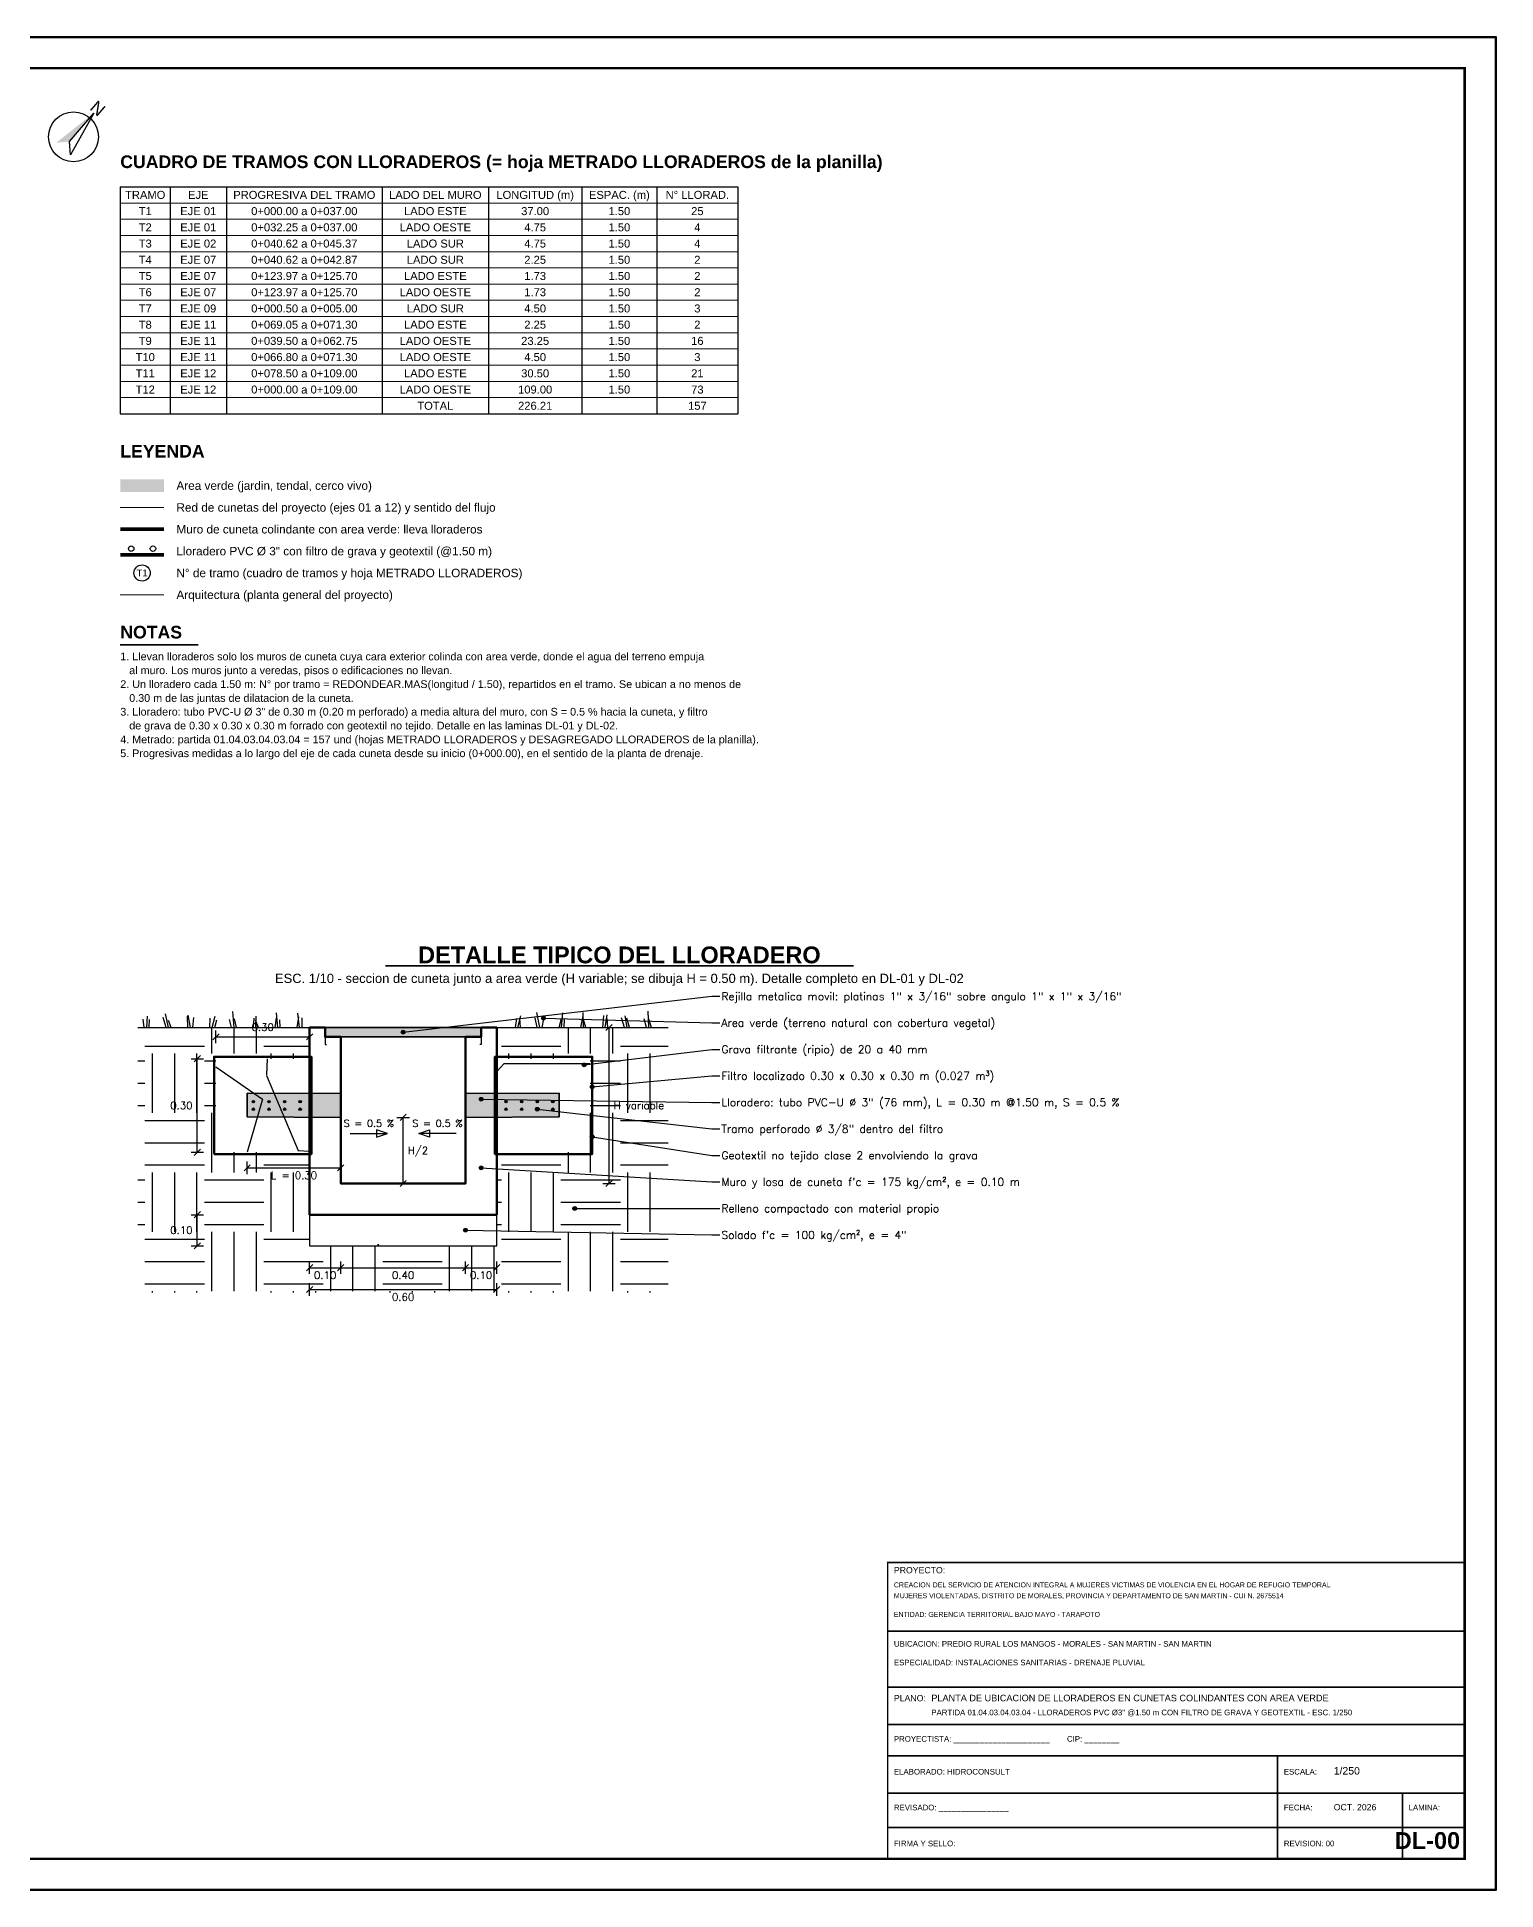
# Model space of a CAD drawing. Header units: metres. Extents: x 349075 to 349285, y 9281902 to 9282050.
# Drawn here: x 349168.3 to 349285.2, y 9281902 to 9282050.5 of the extents above; entities that cross this region are included whole.
import ezdxf
from ezdxf.enums import TextEntityAlignment as Align

# ---------------------------------------------------------------- set-up
doc = ezdxf.new("R2010")
doc.units = ezdxf.units.M
doc.header["$LTSCALE"] = 0.25
for name, color, linetype, lineweight in [('AREA-VERDE', 3, 'CONTINUOUS', 9), ('ARQ-FONDO', 253, 'CONTINUOUS', 9), ('CUNETAS-RED', 5, 'CONTINUOUS', 18), ('GRILLA', 9, 'CONTINUOUS', 13), ('LLORAD-SIMB', 1, 'CONTINUOUS', 25), ('LLORAD-TEXTO', 1, 'CONTINUOUS', 25), ('LLORAD-TRAMO', 1, 'CONTINUOUS', 70), ('MARCO', 7, 'CONTINUOUS', 50), ('ROTULO', 7, 'CONTINUOUS', 35), ('TITULOS', 160, 'CONTINUOUS', 35)]:
    doc.layers.add(name, color=color, linetype=linetype, lineweight=lineweight)
for name, color, linetype in [('LEY-COTA', 94, 'Continuous'), ('LEY-RELLENO', 8, 'Continuous'), ('LEY-SIMBOLO', 7, 'Continuous'), ('LEY-TEXTO', 7, 'Continuous'), ('ROTULO-TEXTO', 7, 'CONTINUOUS'), ('TEXTOS', 7, 'CONTINUOUS'), ('TEXTOS-NOTAS', 7, 'CONTINUOUS')]:
    doc.layers.add(name, color=color, linetype=linetype)
doc.styles.add('Arial', font='romans.shx', dxfattribs={"height": 0.75})
doc.styles.get("Standard").update_dxf_attribs({"font": 'arial.ttf'})
doc.styles.add('TITULOS', font='arialbd.ttf')

# ---------------------------------------------------------------- blocks, each defined once
blk = doc.blocks.new('SIMB-NORTE')
at = {"layer": 'TEXTOS'}
blk.add_lwpolyline([(0, 10), (3, -5), (0, -2)], close=True, dxfattribs=at)
blk.add_circle((0, 0), 8, dxfattribs=at)
blk.add_solid([(0, 10), (-3, -5), (0, -2)], dxfattribs=at)
blk.add_text('N', height=4, dxfattribs=at).set_placement((0, 12), align=Align.MIDDLE_CENTER)
blk = doc.blocks.new('DETALLE_LLORADERO')
at = {"layer": 'LEY-RELLENO'}
h = blk.add_hatch(dxfattribs=at)
h.set_pattern_fill('EARTH', color=33, scale=0.03)
h.paths.add_polyline_path([(-0.55, -0.25), (1.15, -0.25), (1.15, 0.6), (-0.55, 0.6)])
h.paths.add_polyline_path([(-0.002, -0.102), (0.602, -0.102), (0.602, 0.6), (-0.002, 0.6)], flags=16)
h.paths.add_polyline_path([(-0.3, 0.2), (0, 0.2), (0, 0.5), (-0.3, 0.5)], flags=16)
h.paths.add_polyline_path([(0.6, 0.2), (0.9, 0.2), (0.9, 0.5), (0.6, 0.5)], flags=16)
h = blk.add_hatch(dxfattribs=at)
h.set_pattern_fill('AR-CONC', color=8, scale=0.012)
h.paths.add_polyline_path([(0, 0), (0.6, 0), (0.6, 0.6), (0.55, 0.6), (0.55, 0.57), (0.5, 0.57), (0.5, 0.1), (0.1, 0.1), (0.1, 0.57), (0.05, 0.57), (0.05, 0.6), (0, 0.6)])
at = {"layer": 'LEY-RELLENO', "true_color": 0xd64646}
h = blk.add_hatch(color=1, dxfattribs=at)
h.dxf.hatch_style = 1
h.paths.add_polyline_path([(0.05, 0.57), (0.55, 0.57), (0.55, 0.6), (0.05, 0.6)])
at = {"layer": 'LEY-RELLENO'}
h = blk.add_hatch(dxfattribs=at)
h.set_pattern_fill('GRAVEL', color=250, scale=0.05)
h.paths.add_polyline_path([(-0.3, 0.2), (0, 0.2), (0, 0.5), (-0.3, 0.5)])
h = blk.add_hatch(dxfattribs=at)
h.set_pattern_fill('GRAVEL', color=250, scale=0.05)
h.paths.add_polyline_path([(0.6, 0.2), (0.9, 0.2), (0.9, 0.5), (0.6, 0.5)])
at = {"layer": 'LEY-RELLENO', "true_color": 0xb4d6f6}
h = blk.add_hatch(color=151, dxfattribs=at)
h.dxf.hatch_style = 1
h.paths.add_polyline_path([(-0.2, 0.3895), (0.1, 0.388), (0.1, 0.312), (-0.2, 0.3135)])
h = blk.add_hatch(color=151, dxfattribs=at)
h.dxf.hatch_style = 1
h.paths.add_polyline_path([(0.8, 0.3895), (0.5, 0.388), (0.5, 0.312), (0.8, 0.3135)])
at = {"layer": 'LEY-RELLENO'}
h = blk.add_hatch(dxfattribs=at)
h.set_pattern_fill('AR-SAND', color=8, scale=0.012)
h.paths.add_polyline_path([(0, -0.1), (0.6, -0.1), (0.6, 0), (0, 0)])
at = {"layer": 'LEY-SIMBOLO'}
h = blk.add_hatch(color=30, dxfattribs=at)
edge = h.paths.add_edge_path()
edge.add_arc((0.75, 0.63), 0.006, 0, 360)
h = blk.add_hatch(color=30, dxfattribs=at)
edge = h.paths.add_edge_path()
edge.add_arc((0.3, 0.585), 0.006, 0, 360)
h = blk.add_hatch(color=30, dxfattribs=at)
edge = h.paths.add_edge_path()
edge.add_arc((0.88, 0.48), 0.006, 0, 360)
h = blk.add_hatch(color=30, dxfattribs=at)
edge = h.paths.add_edge_path()
edge.add_arc((0.906, 0.41), 0.006, 0, 360)
h = blk.add_hatch(color=250, dxfattribs=at)
edge = h.paths.add_edge_path()
edge.add_arc((-0.18, 0.362), 0.004, 0, 360)
h = blk.add_hatch(color=250, dxfattribs=at)
edge = h.paths.add_edge_path()
edge.add_arc((-0.13, 0.362), 0.004, 0, 360)
h = blk.add_hatch(color=250, dxfattribs=at)
edge = h.paths.add_edge_path()
edge.add_arc((-0.08, 0.362), 0.004, 0, 360)
h = blk.add_hatch(color=250, dxfattribs=at)
edge = h.paths.add_edge_path()
edge.add_arc((-0.03, 0.362), 0.004, 0, 360)
h = blk.add_hatch(color=30, dxfattribs=at)
edge = h.paths.add_edge_path()
edge.add_arc((0.55, 0.37), 0.006, 0, 360)
h = blk.add_hatch(color=250, dxfattribs=at)
edge = h.paths.add_edge_path()
edge.add_arc((0.63, 0.362), 0.004, 0, 360)
h = blk.add_hatch(color=250, dxfattribs=at)
edge = h.paths.add_edge_path()
edge.add_arc((0.68, 0.362), 0.004, 0, 360)
h = blk.add_hatch(color=250, dxfattribs=at)
edge = h.paths.add_edge_path()
edge.add_arc((0.73, 0.362), 0.004, 0, 360)
h = blk.add_hatch(color=250, dxfattribs=at)
edge = h.paths.add_edge_path()
edge.add_arc((0.78, 0.362), 0.004, 0, 360)
h = blk.add_hatch(color=250, dxfattribs=at)
edge = h.paths.add_edge_path()
edge.add_arc((-0.18, 0.338), 0.004, 0, 360)
h = blk.add_hatch(color=250, dxfattribs=at)
edge = h.paths.add_edge_path()
edge.add_arc((-0.13, 0.338), 0.004, 0, 360)
h = blk.add_hatch(color=250, dxfattribs=at)
edge = h.paths.add_edge_path()
edge.add_arc((-0.08, 0.338), 0.004, 0, 360)
h = blk.add_hatch(color=250, dxfattribs=at)
edge = h.paths.add_edge_path()
edge.add_arc((-0.03, 0.338), 0.004, 0, 360)
h = blk.add_hatch(color=250, dxfattribs=at)
edge = h.paths.add_edge_path()
edge.add_arc((0.63, 0.338), 0.004, 0, 360)
h = blk.add_hatch(color=250, dxfattribs=at)
edge = h.paths.add_edge_path()
edge.add_arc((0.68, 0.338), 0.004, 0, 360)
h = blk.add_hatch(color=30, dxfattribs=at)
edge = h.paths.add_edge_path()
edge.add_arc((0.73, 0.338), 0.006, 0, 360)
h = blk.add_hatch(color=250, dxfattribs=at)
edge = h.paths.add_edge_path()
edge.add_arc((0.73, 0.338), 0.004, 0, 360)
h = blk.add_hatch(color=250, dxfattribs=at)
edge = h.paths.add_edge_path()
edge.add_arc((0.78, 0.338), 0.004, 0, 360)
h = blk.add_hatch(color=30, dxfattribs=at)
edge = h.paths.add_edge_path()
edge.add_arc((0.906, 0.25), 0.006, 0, 360)
h = blk.add_hatch(color=30, dxfattribs=at)
edge = h.paths.add_edge_path()
edge.add_arc((0.55, 0.15), 0.006, 0, 360)
h = blk.add_hatch(color=30, dxfattribs=at)
edge = h.paths.add_edge_path()
edge.add_arc((0.85, 0.02), 0.006, 0, 360)
h = blk.add_hatch(color=30, dxfattribs=at)
edge = h.paths.add_edge_path()
edge.add_arc((0.5, -0.05), 0.006, 0, 360)
at = {"layer": 'LEY-COTA', "color": 30}
for p, q in [((0.3, 0.585), (1.29, 0.7)), ((1.29, 0.7), (1.315, 0.7)), ((0.75, 0.63), (1.29, 0.615)), ((1.29, 0.615), (1.315, 0.615)), ((0.88, 0.48), (1.29, 0.53)), ((1.29, 0.53), (1.315, 0.53)), ((0.906, 0.41), (1.29, 0.445)), ((1.29, 0.445), (1.315, 0.445)), ((0.55, 0.37), (1.29, 0.36)), ((1.29, 0.36), (1.315, 0.36)), ((0.73, 0.338), (1.29, 0.275)), ((0.906, 0.25), (1.29, 0.19)), ((1.29, 0.275), (1.315, 0.275)), ((1.29, 0.19), (1.315, 0.19)), ((0.55, 0.15), (1.29, 0.105)), ((1.29, 0.105), (1.315, 0.105)), ((0.85, 0.02), (1.29, 0.02)), ((1.29, 0.02), (1.315, 0.02)), ((0.5, -0.05), (1.29, -0.065)), ((1.29, -0.065), (1.315, -0.065))]:
    blk.add_line(p, q, dxfattribs=at)
at = {"layer": 'LEY-COTA', "color": 94}
for p, q in [((0.94, 0.6), (0.98, 0.6)), ((0.95, 0.59), (0.97, 0.61)), ((0.96, 0.1), (0.96, 0.6)), ((-0.31, 0.56), (-0.29, 0.58)), ((-0.3, 0.55), (-0.3, 0.59)), ((-0.3, 0.57), (0, 0.57)), ((-0.01, 0.56), (0.01, 0.58)), ((0, 0.55), (0, 0.59)), ((-0.38, 0.5), (-0.34, 0.5)), ((-0.37, 0.49), (-0.35, 0.51)), ((-0.36, 0.2), (-0.36, 0.5)), ((0.28, 0.312), (0.32, 0.312)), ((0.29, 0.302), (0.31, 0.322)), ((0.3, 0.1), (0.3, 0.312)), ((-0.38, 0.2), (-0.34, 0.2)), ((-0.37, 0.19), (-0.35, 0.21)), ((-0.21, 0.14), (-0.19, 0.16)), ((-0.2, 0.13), (-0.2, 0.17)), ((-0.2, 0.15), (0.1, 0.15)), ((0.09, 0.14), (0.11, 0.16)), ((0.1, 0.13), (0.1, 0.17)), ((0.28, 0.1), (0.32, 0.1)), ((0.29, 0.09), (0.31, 0.11)), ((0.94, 0.1), (0.98, 0.1)), ((0.95, 0.09), (0.97, 0.11)), ((-0.38, 0), (-0.34, 0)), ((-0.37, -0.01), (-0.35, 0.01)), ((-0.36, -0.1), (-0.36, 0)), ((-0.38, -0.1), (-0.34, -0.1)), ((-0.37, -0.11), (-0.35, -0.09)), ((-0.01, -0.18), (0.01, -0.16)), ((0, -0.19), (0, -0.15)), ((0, -0.17), (0.1, -0.17)), ((0.09, -0.18), (0.11, -0.16)), ((0.09, -0.18), (0.11, -0.16)), ((0.1, -0.19), (0.1, -0.15)), ((0.1, -0.19), (0.1, -0.15)), ((0.1, -0.17), (0.5, -0.17)), ((0.49, -0.18), (0.51, -0.16)), ((0.49, -0.18), (0.51, -0.16)), ((0.5, -0.19), (0.5, -0.15)), ((0.5, -0.19), (0.5, -0.15)), ((0.5, -0.17), (0.6, -0.17)), ((0.59, -0.18), (0.61, -0.16)), ((0.6, -0.19), (0.6, -0.15)), ((-0.01, -0.25), (0.01, -0.23)), ((0, -0.26), (0, -0.22)), ((0.59, -0.25), (0.61, -0.23)), ((0.6, -0.26), (0.6, -0.22)), ((0, -0.24), (0.6, -0.24))]:
    blk.add_line(p, q, dxfattribs=at)
at = {"layer": 'LEY-SIMBOLO', "color": 33}
for p, q in [((-0.55, 0.6), (0, 0.6)), ((0.6, 0.6), (1.15, 0.6))]:
    blk.add_line(p, q, dxfattribs=at)
at = {"layer": 'LEY-SIMBOLO', "color": 94}
for p, q in [((-0.53, 0.6), (-0.5335, 0.6266)), ((-0.522, 0.6), (-0.519, 0.6364)), ((-0.514, 0.6), (-0.5133, 0.6254)), ((-0.46, 0.6), (-0.4688, 0.6316)), ((-0.452, 0.6), (-0.4613, 0.6437)), ((-0.444, 0.6), (-0.4526, 0.6221)), ((-0.39, 0.6), (-0.3915, 0.6361)), ((-0.382, 0.6), (-0.3895, 0.6395)), ((-0.374, 0.6), (-0.3715, 0.6324)), ((-0.32, 0.6), (-0.3185, 0.6301)), ((-0.312, 0.6), (-0.3025, 0.6359)), ((-0.304, 0.6), (-0.2968, 0.6245)), ((-0.25, 0.6), (-0.2571, 0.6261)), ((-0.242, 0.6), (-0.2458, 0.6513)), ((-0.234, 0.6), (-0.2404, 0.628)), ((-0.18, 0.6), (-0.1772, 0.6297)), ((-0.164, 0.6), (-0.1728, 0.6235)), ((-0.172, 0.6), (-0.171, 0.6363)), ((-0.11, 0.6), (-0.1064, 0.6305)), ((-0.102, 0.6), (-0.1057, 0.6467)), ((-0.094, 0.6), (-0.0949, 0.6246)), ((-0.04, 0.6), (-0.0341, 0.6343)), ((-0.032, 0.6), (-0.0371, 0.6465)), ((-0.024, 0.6), (-0.0235, 0.6315)), ((0.66, 0.6), (0.6646, 0.6285)), ((0.668, 0.6), (0.6776, 0.6374)), ((0.676, 0.6), (0.6744, 0.6301)), ((0.73, 0.6), (0.723, 0.6313)), ((0.738, 0.6), (0.7288, 0.6484)), ((0.746, 0.6), (0.7513, 0.6279)), ((0.8, 0.6), (0.8075, 0.6289)), ((0.808, 0.6), (0.8119, 0.6469)), ((0.816, 0.6), (0.8176, 0.6265)), ((0.87, 0.6), (0.8768, 0.6377)), ((0.886, 0.6), (0.8772, 0.6294)), ((0.878, 0.6), (0.8775, 0.6483)), ((0.94, 0.6), (0.9429, 0.6384)), ((0.948, 0.6), (0.9544, 0.6407)), ((0.956, 0.6), (0.9537, 0.629)), ((1.01, 0.6), (1.0005, 0.631)), ((1.018, 0.6), (1.0114, 0.6373)), ((1.026, 0.6), (1.0172, 0.6302)), ((1.08, 0.6), (1.0726, 0.628)), ((1.088, 0.6), (1.0858, 0.6524)), ((1.096, 0.6), (1.0876, 0.6264))]:
    blk.add_line(p, q, dxfattribs=at)
at = {"layer": 'LEY-SIMBOLO', "color": 1}
for p, q in [((0.13, 0.26), (0.25, 0.26)), ((0.47, 0.26), (0.35, 0.26))]:
    blk.add_line(p, q, dxfattribs=at)
at = {"layer": 'LEY-SIMBOLO', "color": 5, "lineweight": 50}
blk.add_lwpolyline([(0, 0), (0.6, 0), (0.6, 0.6), (0.55, 0.6), (0.55, 0.57), (0.5, 0.57), (0.5, 0.1), (0.1, 0.1), (0.1, 0.57), (0.05, 0.57), (0.05, 0.6), (0, 0.6)], close=True, dxfattribs=at)
at = {"layer": 'LEY-SIMBOLO', "color": 1, "lineweight": 35}
blk.add_lwpolyline([(0.05, 0.57), (0.55, 0.57), (0.55, 0.6), (0.05, 0.6)], close=True, dxfattribs=at)
at = {"layer": 'LEY-SIMBOLO', "color": 5, "lineweight": 25}
for points in [[(0.05, 0.57), (0.05, 0.545), (0.054, 0.545)], [(0.55, 0.57), (0.55, 0.545), (0.546, 0.545)]]:
    blk.add_lwpolyline(points, dxfattribs=at)
at = {"layer": 'LEY-SIMBOLO', "color": 150, "lineweight": 70}
for points in [[(-0.306, 0.194), (0.006, 0.194), (0.006, 0.506), (-0.306, 0.506)], [(0.594, 0.194), (0.906, 0.194), (0.906, 0.506), (0.594, 0.506)]]:
    blk.add_lwpolyline(points, close=True, dxfattribs=at)
at = {"layer": 'LEY-SIMBOLO', "color": 5, "lineweight": 35}
for points in [[(-0.2, 0.3895), (0.1, 0.388), (0.1, 0.312), (-0.2, 0.3135)], [(0.8, 0.3895), (0.5, 0.388), (0.5, 0.312), (0.8, 0.3135)]]:
    blk.add_lwpolyline(points, close=True, dxfattribs=at)
at = {"layer": 'LEY-SIMBOLO', "color": 1}
for points in [[(0.25, 0.26), (0.215, 0.272), (0.215, 0.248)], [(0.35, 0.26), (0.385, 0.272), (0.385, 0.248)]]:
    blk.add_lwpolyline(points, close=True, dxfattribs=at)
at = {"layer": 'LEY-SIMBOLO', "color": 8}
blk.add_lwpolyline([(0, -0.1), (0.6, -0.1), (0.6, 0), (0, 0)], close=True, dxfattribs=at)
at = {"layer": 'LEY-SIMBOLO', "color": 30}
for centre in [(0.75, 0.63), (0.3, 0.585), (0.88, 0.48), (0.906, 0.41), (0.55, 0.37), (0.73, 0.338), (0.906, 0.25), (0.55, 0.15), (0.85, 0.02), (0.5, -0.05)]:
    blk.add_circle(centre, 0.006, dxfattribs=at)
at = {"layer": 'LEY-SIMBOLO', "color": 250}
for centre in [(-0.18, 0.362), (-0.13, 0.362), (-0.08, 0.362), (-0.03, 0.362), (0.63, 0.362), (0.68, 0.362), (0.73, 0.362), (0.78, 0.362), (-0.18, 0.338), (-0.13, 0.338), (-0.08, 0.338), (-0.03, 0.338), (0.63, 0.338), (0.68, 0.338), (0.73, 0.338), (0.78, 0.338)]:
    blk.add_circle(centre, 0.004, dxfattribs=at)
at = {"layer": 'LEY-TEXTO', "color": 7, "style": 'ARIAL'}
for s, height, p in [('Rejilla metalica movil: platinas 1" x 3/16" sobre angulo 1" x 1" x 3/16"', 0.0252, (1.32, 0.7)), ('Area verde (terreno natural con cobertura vegetal)', 0.0252, (1.32, 0.615)), ('Grava filtrante (ripio) de 20 a 40 mm', 0.0252, (1.32, 0.53)), ('Filtro localizado 0.30 x 0.30 x 0.30 m (0.027 m³)', 0.0252, (1.32, 0.445)), ('H variable', 0.0238, (0.975, 0.35)), ('Lloradero: tubo PVC-U Ø 3" (76 mm), L = 0.30 m @1.50 m, S = 0.5 %', 0.0252, (1.32, 0.36)), ('Tramo perforado Ø 3/8" dentro del filtro', 0.0252, (1.32, 0.275)), ('H/2', 0.0238, (0.315, 0.206)), ('Geotextil no tejido clase 2 envolviendo la grava', 0.0252, (1.32, 0.19)), ("Muro y losa de cuneta f'c = 175 kg/cm², e = 0.10 m", 0.0252, (1.32, 0.105)), ('Relleno compactado con material propio', 0.0252, (1.32, 0.02)), ('Solado f\'c = 100 kg/cm², e = 4"', 0.0252, (1.32, -0.065))]:
    blk.add_text(s, height=height, dxfattribs=at).set_placement(p, align=Align.MIDDLE_LEFT)
blk.add_text('0.30', height=0.0238, dxfattribs=at).set_placement((-0.15, 0.582), align=Align.BOTTOM_CENTER)
for s, p in [('0.30', (-0.375, 0.35)), ('0.10', (-0.375, -0.05))]:
    blk.add_text(s, height=0.0238, dxfattribs=at).set_placement(p, align=Align.MIDDLE_RIGHT)
at = {"layer": 'LEY-TEXTO', "color": 160, "style": 'ARIAL'}
for p in [(0.19, 0.275), (0.41, 0.275)]:
    blk.add_text('S = 0.5 %', height=0.0224, dxfattribs=at).set_placement(p, align=Align.BOTTOM_CENTER)
at = {"layer": 'LEY-TEXTO', "color": 7, "style": 'ARIAL'}
for s, p in [('L = 0.30', (-0.05, 0.138)), ('0.10', (0.05, -0.182)), ('0.40', (0.3, -0.182)), ('0.10', (0.55, -0.182)), ('0.60', (0.3, -0.252))]:
    blk.add_text(s, height=0.0238, dxfattribs=at).set_placement(p, align=Align.TOP_CENTER)

msp = doc.modelspace()

# ---------------------------------------------------------------- hatches: boundary and pattern name
at = {"layer": 'AREA-VERDE', "true_color": 0xc4e4b2}
msp.add_hatch(color=3, dxfattribs=at).paths.add_polyline_path([(349175, 9282014.05), (349178.5, 9282014.05), (349178.5, 9282015.05), (349175, 9282015.05)])

# ---------------------------------------------------------------- linework, layer by layer
at = {"layer": 'ARQ-FONDO'}
msp.add_line((349175, 9282005.8), (349178.5, 9282005.8), dxfattribs=at)
at = {"layer": 'CUNETAS-RED'}
msp.add_line((349175, 9282012.8), (349178.5, 9282012.8), dxfattribs=at)
at = {"layer": 'GRILLA'}
for p, q in [((349175, 9282037.2), (349224.5, 9282037.2)), ((349175, 9282035.9), (349224.5, 9282035.9)), ((349175, 9282034.6), (349224.5, 9282034.6)), ((349175, 9282033.3), (349224.5, 9282033.3)), ((349175, 9282032), (349224.5, 9282032)), ((349175, 9282030.7), (349224.5, 9282030.7)), ((349175, 9282029.4), (349224.5, 9282029.4)), ((349175, 9282028.1), (349224.5, 9282028.1)), ((349175, 9282026.8), (349224.5, 9282026.8)), ((349175, 9282025.5), (349224.5, 9282025.5)), ((349175, 9282024.2), (349224.5, 9282024.2)), ((349175, 9282022.9), (349224.5, 9282022.9)), ((349175, 9282021.6), (349224.5, 9282021.6))]:
    msp.add_line(p, q, dxfattribs=at)
at = {"layer": 'LLORAD-SIMB'}
for centre in [(349175.88, 9282009.5), (349177.62, 9282009.5)]:
    msp.add_circle(centre, 0.22, dxfattribs=at)
at = {"layer": 'LLORAD-TEXTO'}
msp.add_circle((349176.75, 9282007.55), 0.65, dxfattribs=at)
at = {"layer": 'LLORAD-TRAMO', "const_width": 0.3}
for points in [[(349175, 9282011.05), (349178.5, 9282011.05)], [(349175, 9282009), (349178.5, 9282009)]]:
    msp.add_lwpolyline(points, dxfattribs=at)
at = {"layer": 'MARCO'}
msp.add_lwpolyline([(349075, 9281902), (349285.25, 9281902), (349285.25, 9282050.5), (349075, 9282050.5)], close=True, dxfattribs=at)
at = {"layer": 'MARCO', "const_width": 0.2}
msp.add_lwpolyline([(349081.25, 9281904.5), (349282.75, 9281904.5), (349282.75, 9282048), (349081.25, 9282048)], close=True, dxfattribs=at)
at = {"layer": 'ROTULO'}
for p, q in [((349236.5, 9281922.75), (349282.75, 9281922.75)), ((349236.5, 9281918.25), (349282.75, 9281918.25)), ((349236.5, 9281915.25), (349282.75, 9281915.25)), ((349236.5, 9281912.75), (349282.75, 9281912.75)), ((349267.75, 9281912.75), (349267.75, 9281904.5)), ((349236.5, 9281909.75), (349282.75, 9281909.75)), ((349277.75, 9281909.75), (349277.75, 9281904.5)), ((349236.5, 9281907), (349282.75, 9281907))]:
    msp.add_line(p, q, dxfattribs=at)
at = {"layer": 'ROTULO', "const_width": 0.125}
msp.add_lwpolyline([(349236.5, 9281904.5), (349282.75, 9281904.5), (349282.75, 9281928.25), (349236.5, 9281928.25)], close=True, dxfattribs=at)
at = {"layer": 'TEXTOS'}
for p, q in [((349175, 9282038.5), (349224.5, 9282038.5)), ((349175, 9282038.5), (349175, 9282020.3)), ((349179, 9282038.5), (349179, 9282020.3)), ((349183.5, 9282038.5), (349183.5, 9282020.3)), ((349196, 9282038.5), (349196, 9282020.3)), ((349204.5, 9282038.5), (349204.5, 9282020.3)), ((349212, 9282038.5), (349212, 9282020.3)), ((349218, 9282038.5), (349218, 9282020.3)), ((349224.5, 9282038.5), (349224.5, 9282020.3)), ((349175, 9282020.3), (349224.5, 9282020.3))]:
    msp.add_line(p, q, dxfattribs=at)
at = {"layer": 'TITULOS'}
for p, q in [((349175, 9282001.8), (349181.25, 9282001.8)), ((349196.25, 9281976.06), (349233.75, 9281976.06))]:
    msp.add_line(p, q, dxfattribs=at)

# ---------------------------------------------------------------- block references
at = {"xscale": 0.25, "yscale": 0.25, "rotation": -40.46}
msp.add_blockref('SIMB-NORTE', (349171.25, 9282042.5), dxfattribs=at)
at = {"xscale": 25, "yscale": 25}
msp.add_blockref('DETALLE_LLORADERO', (349190.17, 9281956.12), dxfattribs=at)

# ---------------------------------------------------------------- texts
at = {"layer": 'LLORAD-TEXTO'}
msp.add_text('T1', height=0.55, dxfattribs=at).set_placement((349176.75, 9282007.55), align=Align.MIDDLE_CENTER)
at = {"layer": 'ROTULO-TEXTO'}
for s, height, p in [('PROYECTO:', 0.5, (349237, 9281927.38)), ('CREACION DEL SERVICIO DE ATENCION INTEGRAL A MUJERES VICTIMAS DE VIOLENCIA EN EL HOGAR DE REFUGIO TEMPORAL', 0.4, (349237, 9281926.25)), ('MUJERES VIOLENTADAS, DISTRITO DE MORALES, PROVINCIA Y DEPARTAMENTO DE SAN MARTIN - CUI N. 2675514', 0.4, (349237, 9281925.38)), ('ENTIDAD: GERENCIA TERRITORIAL BAJO MAYO - TARAPOTO', 0.4, (349237, 9281923.88)), ('UBICACION: PREDIO RURAL LOS MANGOS - MORALES - SAN MARTIN - SAN MARTIN', 0.45, (349237, 9281921.5)), ('ESPECIALIDAD: INSTALACIONES SANITARIAS - DRENAJE PLUVIAL', 0.45, (349237, 9281920)), ('PLANO:', 0.5, (349237, 9281917.12)), ('PLANTA DE UBICACION DE LLORADEROS EN CUNETAS COLINDANTES CON AREA VERDE', 0.5239, (349240, 9281917.12)), ('PARTIDA 01.04.03.04.03.04 - LLORADEROS PVC Ø3" @1.50 m CON FILTRO DE GRAVA Y GEOTEXTIL - ESC. 1/250', 0.45, (349240, 9281916)), ('PROYECTISTA: ______________________        CIP: ________', 0.45, (349237, 9281913.88)), ('ELABORADO: HIDROCONSULT', 0.45, (349237, 9281911.25)), ('ESCALA:', 0.45, (349268.25, 9281911.25)), ('1/250', 0.6, (349272.25, 9281911.25)), ('REVISADO: ________________', 0.45, (349237, 9281908.38)), ('FECHA:', 0.45, (349268.25, 9281908.38)), ('OCT. 2026', 0.5, (349272.25, 9281908.38)), ('LAMINA:', 0.45, (349278.25, 9281908.38)), ('FIRMA Y SELLO:', 0.45, (349237, 9281905.5)), ('REVISION: 00', 0.45, (349268.25, 9281905.5))]:
    msp.add_text(s, height=height, dxfattribs=at).set_placement(p)
at = {"layer": 'TEXTOS'}
for s, height, p in [('TRAMO', 0.641, (349177, 9282037.85)), ('EJE', 0.641, (349181.25, 9282037.85)), ('PROGRESIVA DEL TRAMO', 0.6412, (349189.75, 9282037.85)), ('LADO DEL MURO', 0.6412, (349200.25, 9282037.85)), ('LONGITUD (m)', 0.6412, (349208.25, 9282037.85)), ('ESPAC. (m)', 0.641, (349215, 9282037.85)), ('N° LLORAD.', 0.641, (349221.25, 9282037.85)), ('T1', 0.641, (349177, 9282036.55)), ('T2', 0.641, (349177, 9282035.25)), ('EJE 01', 0.641, (349181.25, 9282036.55)), ('EJE 01', 0.641, (349181.25, 9282035.25)), ('0+000.00 a 0+037.00', 0.6412, (349189.75, 9282036.55)), ('0+032.25 a 0+037.00', 0.6412, (349189.75, 9282035.25)), ('LADO OESTE', 0.641, (349200.25, 9282035.25)), ('LADO ESTE', 0.641, (349200.25, 9282036.55)), ('37.00', 0.641, (349208.25, 9282036.55)), ('4.75', 0.641, (349208.25, 9282035.25)), ('1.50', 0.641, (349215, 9282036.55)), ('1.50', 0.641, (349215, 9282035.25)), ('25', 0.641, (349221.25, 9282036.55)), ('4', 0.641, (349221.25, 9282035.25)), ('T3', 0.641, (349177, 9282033.95)), ('EJE 02', 0.641, (349181.25, 9282033.95)), ('0+040.62 a 0+045.37', 0.6412, (349189.75, 9282033.95)), ('LADO SUR', 0.641, (349200.25, 9282033.95)), ('4.75', 0.641, (349208.25, 9282033.95)), ('1.50', 0.641, (349215, 9282033.95)), ('4', 0.641, (349221.25, 9282033.95)), ('T4', 0.641, (349177, 9282032.65)), ('EJE 07', 0.641, (349181.25, 9282032.65)), ('0+040.62 a 0+042.87', 0.6412, (349189.75, 9282032.65)), ('LADO SUR', 0.641, (349200.25, 9282032.65)), ('2.25', 0.641, (349208.25, 9282032.65)), ('1.50', 0.641, (349215, 9282032.65)), ('2', 0.641, (349221.25, 9282032.65)), ('T5', 0.641, (349177, 9282031.35)), ('EJE 07', 0.641, (349181.25, 9282031.35)), ('0+123.97 a 0+125.70', 0.6412, (349189.75, 9282031.35)), ('LADO ESTE', 0.641, (349200.25, 9282031.35)), ('1.73', 0.641, (349208.25, 9282031.35)), ('1.50', 0.641, (349215, 9282031.35)), ('2', 0.641, (349221.25, 9282031.35)), ('T6', 0.641, (349177, 9282030.05)), ('EJE 07', 0.641, (349181.25, 9282030.05)), ('0+123.97 a 0+125.70', 0.6412, (349189.75, 9282030.05)), ('LADO OESTE', 0.641, (349200.25, 9282030.05)), ('1.73', 0.641, (349208.25, 9282030.05)), ('1.50', 0.641, (349215, 9282030.05)), ('2', 0.641, (349221.25, 9282030.05)), ('T7', 0.641, (349177, 9282028.75)), ('EJE 09', 0.641, (349181.25, 9282028.75)), ('0+000.50 a 0+005.00', 0.6412, (349189.75, 9282028.75)), ('LADO SUR', 0.641, (349200.25, 9282028.75)), ('4.50', 0.641, (349208.25, 9282028.75)), ('1.50', 0.641, (349215, 9282028.75)), ('3', 0.641, (349221.25, 9282028.75)), ('T8', 0.641, (349177, 9282027.45)), ('EJE 11', 0.641, (349181.25, 9282027.45)), ('0+069.05 a 0+071.30', 0.6412, (349189.75, 9282027.45)), ('LADO ESTE', 0.641, (349200.25, 9282027.45)), ('2.25', 0.641, (349208.25, 9282027.45)), ('1.50', 0.641, (349215, 9282027.45)), ('2', 0.641, (349221.25, 9282027.45)), ('T10', 0.641, (349177, 9282024.85)), ('T9', 0.641, (349177, 9282026.15)), ('EJE 11', 0.641, (349181.25, 9282026.15)), ('EJE 11', 0.641, (349181.25, 9282024.85)), ('0+039.50 a 0+062.75', 0.6412, (349189.75, 9282026.15)), ('0+066.80 a 0+071.30', 0.6412, (349189.75, 9282024.85)), ('LADO OESTE', 0.641, (349200.25, 9282026.15)), ('LADO OESTE', 0.641, (349200.25, 9282024.85)), ('23.25', 0.641, (349208.25, 9282026.15)), ('4.50', 0.641, (349208.25, 9282024.85)), ('1.50', 0.641, (349215, 9282026.15)), ('1.50', 0.641, (349215, 9282024.85)), ('16', 0.641, (349221.25, 9282026.15)), ('3', 0.641, (349221.25, 9282024.85)), ('T11', 0.641, (349177, 9282023.55)), ('EJE 12', 0.641, (349181.25, 9282023.55)), ('0+078.50 a 0+109.00', 0.6412, (349189.75, 9282023.55)), ('LADO ESTE', 0.641, (349200.25, 9282023.55)), ('30.50', 0.641, (349208.25, 9282023.55)), ('1.50', 0.641, (349215, 9282023.55)), ('21', 0.641, (349221.25, 9282023.55)), ('T12', 0.641, (349177, 9282022.25)), ('EJE 12', 0.641, (349181.25, 9282022.25)), ('0+000.00 a 0+109.00', 0.6412, (349189.75, 9282022.25)), ('LADO OESTE', 0.641, (349200.25, 9282022.25)), ('109.00', 0.641, (349208.25, 9282022.25)), ('1.50', 0.641, (349215, 9282022.25)), ('73', 0.641, (349221.25, 9282022.25)), ('TOTAL', 0.641, (349200.25, 9282020.95)), ('226.21', 0.641, (349208.25, 9282020.95)), ('157', 0.641, (349221.25, 9282020.95)), ('ESC. 1/10 - seccion de cuneta junto a area verde (H variable; se dibuja H = 0.50 m). Detalle completo en DL-01 y DL-02', 0.7425, (349215, 9281975.06))]:
    msp.add_text(s, height=height, dxfattribs=at).set_placement(p, align=Align.MIDDLE_CENTER)
for s, p in [('Area verde (jardin, tendal, cerco vivo)', (349179.5, 9282014.55)), ('Red de cunetas del proyecto (ejes 01 a 12) y sentido del flujo', (349179.5, 9282012.8)), ('Muro de cuneta colindante con area verde: lleva lloraderos', (349179.5, 9282011.05)), ('Lloradero PVC Ø 3" con filtro de grava y geotextil (@1.50 m)', (349179.5, 9282009.3)), ('N° de tramo (cuadro de tramos y hoja METRADO LLORADEROS)', (349179.5, 9282007.55)), ('Arquitectura (planta general del proyecto)', (349179.5, 9282005.8))]:
    msp.add_text(s, height=0.675, dxfattribs=at).set_placement(p, align=Align.MIDDLE_LEFT)
at = {"layer": 'TEXTOS-NOTAS'}
for s, p in [('1. Llevan lloraderos solo los muros de cuneta cuya cara exterior colinda con area verde, donde el agua del terreno empuja', (349175, 9282000.55)), ('   al muro. Los muros junto a veredas, pisos o edificaciones no llevan.', (349175, 9281999.44)), ('2. Un lloradero cada 1.50 m: N° por tramo = REDONDEAR.MAS(longitud / 1.50), repartidos en el tramo. Se ubican a no menos de', (349175, 9281998.33)), ('   0.30 m de las juntas de dilatacion de la cuneta.', (349175, 9281997.22)), ('3. Lloradero: tubo PVC-U Ø 3" de 0.30 m (0.20 m perforado) a media altura del muro, con S = 0.5 % hacia la cuneta, y filtro', (349175, 9281996.12)), ('   de grava de 0.30 x 0.30 x 0.30 m forrado con geotextil no tejido. Detalle en las laminas DL-01 y DL-02.', (349175, 9281995.01)), ('4. Metrado: partida 01.04.03.04.03.04 = 157 und (hojas METRADO LLORADEROS y DESAGREGADO LLORADEROS de la planilla).', (349175, 9281993.9)), ('5. Progresivas medidas a lo largo del eje de cada cuneta desde su inicio (0+000.00), en el sentido de la planta de drenaje.', (349175, 9281992.79))]:
    msp.add_text(s, height=0.6175, dxfattribs=at).set_placement(p)
at = {"layer": 'TITULOS', "style": 'TITULOS'}
for s, height, p in [('CUADRO DE TRAMOS CON LLORADEROS (= hoja METRADO LLORADEROS de la planilla)', 1.0125, (349175, 9282040)), ('LEYENDA', 1.013, (349175, 9282016.8)), ('NOTAS', 1.013, (349175, 9282002.3))]:
    msp.add_text(s, height=height, dxfattribs=at).set_placement(p)
msp.add_text('DETALLE TIPICO DEL LLORADERO', height=1.35, dxfattribs=at).set_placement((349215, 9281976.94), align=Align.MIDDLE_CENTER)
msp.add_text('DL-00', height=1.35, dxfattribs=at).set_placement((349282.38, 9281904.88), align=Align.BOTTOM_RIGHT)

doc.saveas('drawing.dxf')
